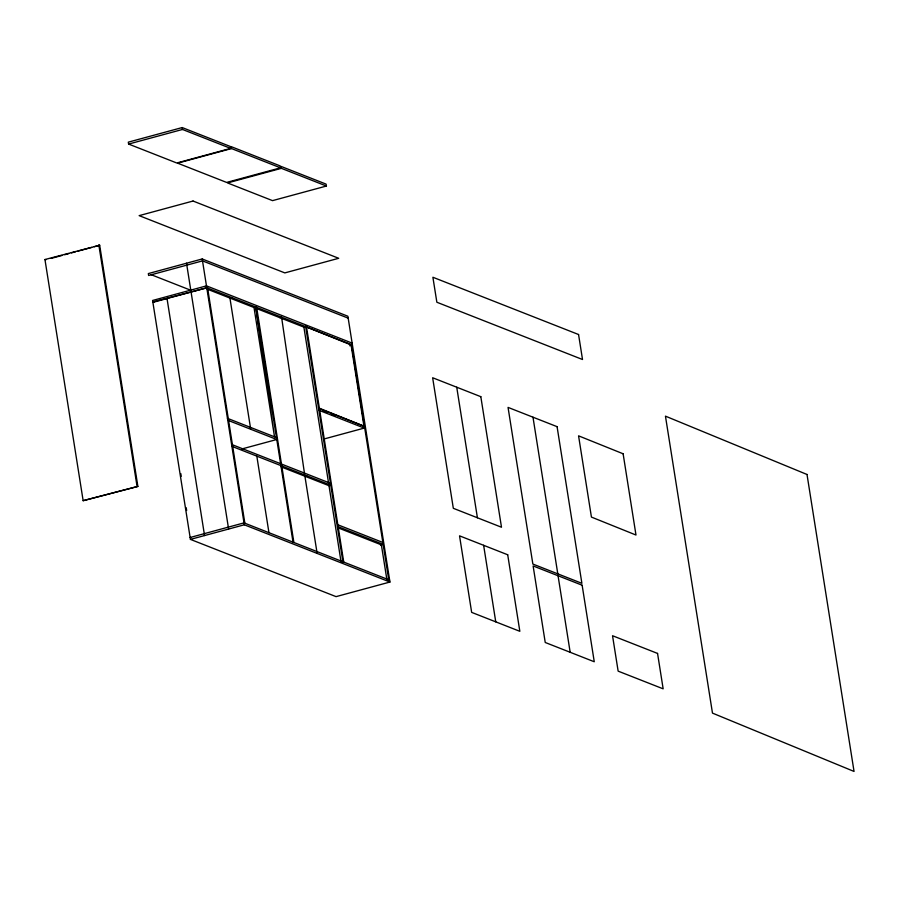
<?xml version="1.0" encoding="UTF-8"?>
<svg xmlns="http://www.w3.org/2000/svg" width="899" height="899" viewBox="0 0 899 899"><rect width="100%" height="100%" fill="white"/><g stroke="black" fill="none" stroke-linecap="round" stroke-linejoin="round"><path stroke-width="1.35" d="M182.194 127.557L128.31 142.154L128.613 144.065L176.788 163L230.661 148.391L230.369 146.492L182.194 127.557L182.497 129.456L230.661 148.391M128.613 144.065L182.497 129.456M231.493 148.56L177.609 163.168L226.627 182.43L280.51 167.832L280.207 165.922L231.189 146.649L231.493 148.56L280.51 167.832M281.387 168.338L227.503 182.935L272.543 200.634L326.416 186.037L326.112 184.126L281.084 166.427L281.387 168.338L326.416 186.037M44.95 259.519L99.677 245.247L137.873 486.415L83.146 500.687L44.95 259.519L45.793 259.856M51.187 258.395L61.964 255.473M64.661 254.743L68.695 253.642M71.392 252.911L75.426 251.821M78.123 251.091L91.597 247.439M94.283 246.708L99.677 245.247M352.138 343.126L206.467 285.871L152.594 300.468L190.431 539.389L336.057 596.633L389.93 582.035L347.879 316.234L202.208 258.968L148.335 273.577L148.638 275.476L202.511 260.879L348.183 318.145M152.897 302.379L206.77 287.77L352.374 345.014L349.7 345.744M231.706 297.569L229.93 298.052L250.607 428.609M254.012 307.525L255.799 307.042L274.498 436.7L254.012 307.525L207.107 289.085M279.803 317.662L281.578 317.178L304.615 474.324M256.114 308.346L303.884 327.124L305.66 326.652M241.752 448.994L276.768 439.499L228.604 420.563M83.146 500.687L137.873 486.415M323.842 439.038L364.252 428.081L351.071 344.924L306.514 326.978M306.694 475.751L304.918 476.234L317.032 552.773M281.23 466.918L329 485.696L330.776 485.213L231.886 446.342M190.431 539.389L244.314 524.791L389.93 582.035M380.479 545.109L383.176 544.378L338.136 526.679M341.126 562.235L342.901 561.751L305.593 326.202L306.435 326.528L343.744 562.089M386.986 580.271L388.761 579.788L351.453 344.227L352.307 344.564M150.931 274.6L191.251 290.444M153.673 302.255L152.819 301.929L207.545 287.658L244.854 523.218M364.241 428.081L319.224 410.382L318.92 408.483L363.938 426.171L319.381 408.225M227.447 418.327L277.319 437.925M232.436 444.769L280.612 463.704M281.454 464.041L330.472 483.314M337.833 524.769L382.85 542.468M337.653 527.668L381.378 544.861L386.772 578.911M389.615 580.125L244.011 522.881L190.127 537.49L190.981 537.816M322.865 410.832L326.663 412.36M331.731 414.405L335.541 415.934M532.983 417.192L557.796 573.854M558.054 575.742L570.168 652.281M483.628 545.3L495.754 621.85M456.737 387.222L477.414 517.768M303.884 327.124L328.697 483.797M329 485.696L340.901 560.875M293.883 542.49L256.575 306.93L255.721 306.593L293.029 542.153M256.822 456.141L268.947 532.68M202.208 258.968L244.314 524.791M186.52 263.227L228.616 529.039M167.023 298.547L204.556 535.557M180.8 473.582L181.238 476.313M186.217 507.744L186.655 510.486M98.823 244.91L137.019 486.078M193.038 201.028L139.154 215.636L284.826 272.903L338.698 258.294L193.038 201.028M578.563 334.518L432.891 277.252L436.858 302.244L582.518 359.51L578.563 334.518M480.819 396.684L432.644 377.749L453.321 508.306L501.496 527.241L480.819 396.684M557.077 426.665L508.047 407.393L532.86 564.055L581.889 583.327L557.077 426.665M507.71 554.773L459.535 535.838L471.66 612.376L519.836 631.312L507.71 554.773M582.136 585.215L533.118 565.943L545.232 642.482L594.261 661.754L582.136 585.215M657.551 653.427L612.534 635.728L618.141 671.137L663.159 688.836L657.551 653.427M623.119 453.781L578.563 435.835L591.43 517.082L635.986 535.029L623.119 453.781M807.01 474.481L665.451 416.147L712.48 713.109L854.05 771.443L807.01 474.481"/></g></svg>
